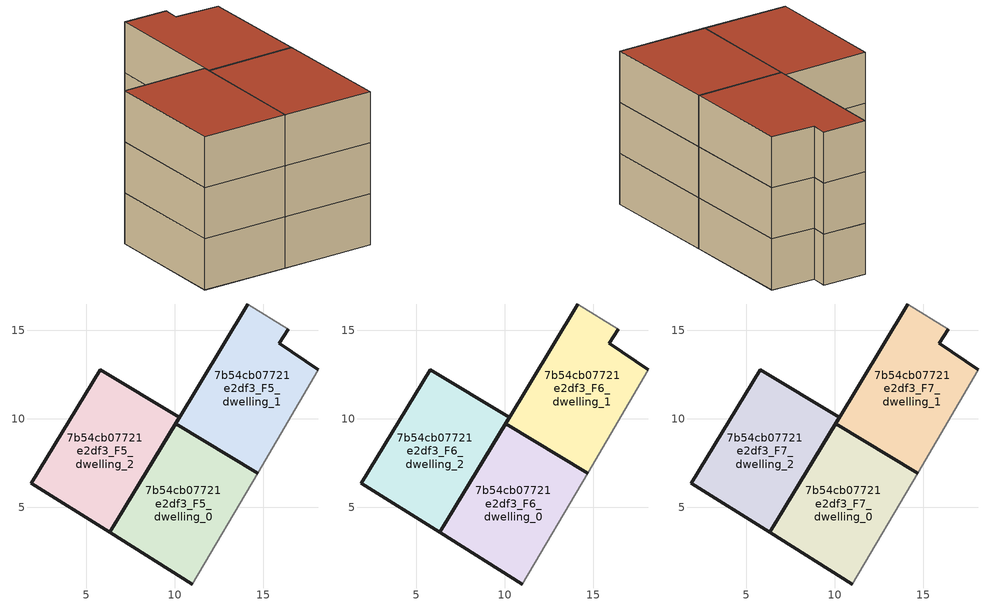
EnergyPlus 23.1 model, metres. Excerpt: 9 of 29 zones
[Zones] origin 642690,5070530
7b54cb07721e2df3_F5_dwelling_0
 floor to 7b54cb07721e2df3_F4_dwelling_0 (EU_floor_Construction): 11,0.66 14.68,6.94 10.05,9.74 6.33,3.59 z15
 wall outside (EU_wall_Construction): 11,0.66 6.33,3.59 10.05,9.74 14.68,6.94 z15:18
 wall adiabatic (EU_wall_Construction): 14.68,6.94 11,0.66 z15:18
7b54cb07721e2df3_F5_dwelling_1
 floor to 7b54cb07721e2df3_F4_dwelling_1 (EU_floor_Construction): 14.68,6.94 18.11,12.77 15.91,14.27 16.41,15.07 14.14,16.5 10.05,9.74 z15
 wall outside (EU_wall_Construction): 16.41,15.07 15.91,14.27 18.11,12.77 / 14.68,6.94 10.05,9.74 14.14,16.5 z15:18
 wall adiabatic (EU_wall_Construction): 18.11,12.77 14.68,6.94 / 14.14,16.5 16.41,15.07 z15:18
7b54cb07721e2df3_F5_dwelling_2
 floor to 7b54cb07721e2df3_F4_dwelling_2 (EU_floor_Construction): 6.33,3.59 10.26,10.08 5.78,12.79 1.89,6.37 z15
 wall outside (EU_wall_Construction): 1.89,6.37 5.78,12.79 10.26,10.08 6.33,3.59 1.89,6.37 z15:18
7b54cb07721e2df3_F6_dwelling_0
 floor to 7b54cb07721e2df3_F5_dwelling_0 (EU_floor_Construction): 11,0.66 14.68,6.94 10.05,9.74 6.33,3.59 z18
 wall outside (EU_wall_Construction): 11,0.66 6.33,3.59 10.05,9.74 14.68,6.94 z18:21
 wall adiabatic (EU_wall_Construction): 14.68,6.94 11,0.66 z18:21
7b54cb07721e2df3_F6_dwelling_1
 floor to 7b54cb07721e2df3_F5_dwelling_1 (EU_floor_Construction): 14.68,6.94 18.11,12.77 15.91,14.27 16.41,15.07 14.14,16.5 10.05,9.74 z18
 wall outside (EU_wall_Construction): 16.41,15.07 15.91,14.27 18.11,12.77 / 14.68,6.94 10.05,9.74 14.14,16.5 z18:21
 wall adiabatic (EU_wall_Construction): 18.11,12.77 14.68,6.94 / 14.14,16.5 16.41,15.07 z18:21
7b54cb07721e2df3_F6_dwelling_2
 floor to 7b54cb07721e2df3_F5_dwelling_2 (EU_floor_Construction): 6.33,3.59 10.26,10.08 5.78,12.79 1.89,6.37 z18
 wall outside (EU_wall_Construction): 1.89,6.37 5.78,12.79 10.26,10.08 6.33,3.59 1.89,6.37 z18:21
7b54cb07721e2df3_F7_dwelling_0
 floor to 7b54cb07721e2df3_F6_dwelling_0 (EU_floor_Construction): 11,0.66 14.68,6.94 10.05,9.74 6.33,3.59 z21
 wall outside (EU_wall_Construction): 11,0.66 6.33,3.59 10.05,9.74 14.68,6.94 z21:24
 wall adiabatic (EU_wall_Construction): 14.68,6.94 11,0.66 z21:24
 roof outside (EU_roof_Construction): 14.68,6.94 11,0.66 6.33,3.59 10.05,9.74 z24
7b54cb07721e2df3_F7_dwelling_1
 floor to 7b54cb07721e2df3_F6_dwelling_1 (EU_floor_Construction): 14.68,6.94 18.11,12.77 15.91,14.27 16.41,15.07 14.14,16.5 10.05,9.74 z21
 wall outside (EU_wall_Construction): 16.41,15.07 15.91,14.27 18.11,12.77 / 14.68,6.94 10.05,9.74 14.14,16.5 z21:24
 wall adiabatic (EU_wall_Construction): 18.11,12.77 14.68,6.94 / 14.14,16.5 16.41,15.07 z21:24
 roof outside (EU_roof_Construction): 16.41,15.07 15.91,14.27 18.11,12.77 14.68,6.94 10.05,9.74 14.14,16.5 z24
7b54cb07721e2df3_F7_dwelling_2
 floor to 7b54cb07721e2df3_F6_dwelling_2 (EU_floor_Construction): 6.33,3.59 10.26,10.08 5.78,12.79 1.89,6.37 z21
 wall outside (EU_wall_Construction): 1.89,6.37 5.78,12.79 10.26,10.08 6.33,3.59 1.89,6.37 z21:24
 roof outside (EU_roof_Construction): 10.26,10.08 6.33,3.59 1.89,6.37 5.78,12.79 z24
[Building]
EU S2 Campaign: North Axis=0; Terrain=City; Solar Distribution=FullExterior
[Site:Location]
Lyon-Bron: Latitude=45.75; Longitude=5; Time Zone=1; Elevation=198
[SizingPeriod:WeatherFileDays]
AnnualSizingPeriod: Begin Month=1; Begin Day of Month=1; End Month=12; End Day of Month=31; Day of Week for Start Day=Monday; Use Weather File Daylight Saving Period=No; Use Weather File Rain and Snow Indicators=No
[MATERIAL]
EU_InternalMass_Material: Roughness=MediumRough; Thickness=0.1; Conductivity=1; Density=1800; Specific Heat=900; Thermal Absorptance=0.9; Solar Absorptance=0.7; Visible Absorptance=0.7
[MATERIAL:NOMASS] Roughness=MediumRough; Thermal Absorptance=0.9; Solar Absorptance=0.7; Visible Absorptance=0.7
Name | Thermal Resistance
EU_wall_NoMass | 0.776494
EU_roof_NoMass | 0.486893
EU_floor_NoMass | 0.421597
[CONSTRUCTION]
EU_wall_Construction: EU_wall_NoMass
EU_roof_Construction: EU_roof_NoMass
EU_floor_Construction: EU_floor_NoMass
EU_InternalMass_Construction: EU_InternalMass_Material
[ZONE] Type=1; Multiplier=1; Ceiling Height=autocalculate; Floor Area=autocalculate; Part of Total Floor Area=Yes
Name | Volume
7b54cb07721e2df3_F5_dwelling_0; 7b54cb07721e2df3_F6_dwelling_0; 7b54cb07721e2df3_F7_dwelling_0 | 118.441
7b54cb07721e2df3_F5_dwelling_1; 7b54cb07721e2df3_F6_dwelling_1; 7b54cb07721e2df3_F7_dwelling_1 | 118.443
7b54cb07721e2df3_F5_dwelling_2; 7b54cb07721e2df3_F6_dwelling_2; 7b54cb07721e2df3_F7_dwelling_2 | 118.442
[INTERNALMASS] Construction=EU_InternalMass_Construction
Name | Zone or ZoneList | Surface Area
7b54cb07721e2df3_F5_dwelling_0_EU_InternalMass | 7b54cb07721e2df3_F5_dwelling_0 | 52.644
7b54cb07721e2df3_F5_dwelling_1_EU_InternalMass | 7b54cb07721e2df3_F5_dwelling_1 | 52.6431
7b54cb07721e2df3_F5_dwelling_2_EU_InternalMass | 7b54cb07721e2df3_F5_dwelling_2 | 52.6416
7b54cb07721e2df3_F6_dwelling_0_EU_InternalMass | 7b54cb07721e2df3_F6_dwelling_0 | 52.644
7b54cb07721e2df3_F6_dwelling_1_EU_InternalMass | 7b54cb07721e2df3_F6_dwelling_1 | 52.6431
7b54cb07721e2df3_F6_dwelling_2_EU_InternalMass | 7b54cb07721e2df3_F6_dwelling_2 | 52.6416
7b54cb07721e2df3_F7_dwelling_0_EU_InternalMass | 7b54cb07721e2df3_F7_dwelling_0 | 52.644
7b54cb07721e2df3_F7_dwelling_1_EU_InternalMass | 7b54cb07721e2df3_F7_dwelling_1 | 52.6431
7b54cb07721e2df3_F7_dwelling_2_EU_InternalMass | 7b54cb07721e2df3_F7_dwelling_2 | 52.6416
[OTHEREQUIPMENT] Fuel Type=Electricity; Design Level Calculation Method=Watts/Area; Power per Zone Floor Area=1; Fraction Latent=0; Fraction Radiant=0; Fraction Lost=0; Carbon Dioxide Generation Rate=0; EndUse Subcategory=EU_Step8_InternalGains
Name | Zone or ZoneList or Space or SpaceList | Schedule
EU_Step8_InternalGain_7b54cb07721e2df3_F5_dwelling_0_f000 | 7b54cb07721e2df3_F5_dwelling_0 | EU_Step8_GainSchedule_7b54cb07721e2df3_F5_dwelling_0_f000
EU_Step8_InternalGain_7b54cb07721e2df3_F5_dwelling_1_f000 | 7b54cb07721e2df3_F5_dwelling_1 | EU_Step8_GainSchedule_7b54cb07721e2df3_F5_dwelling_1_f000
EU_Step8_InternalGain_7b54cb07721e2df3_F5_dwelling_2_f000 | 7b54cb07721e2df3_F5_dwelling_2 | EU_Step8_GainSchedule_7b54cb07721e2df3_F5_dwelling_2_f000
EU_Step8_InternalGain_7b54cb07721e2df3_F6_dwelling_0_f000 | 7b54cb07721e2df3_F6_dwelling_0 | EU_Step8_GainSchedule_7b54cb07721e2df3_F6_dwelling_0_f000
EU_Step8_InternalGain_7b54cb07721e2df3_F6_dwelling_1_f000 | 7b54cb07721e2df3_F6_dwelling_1 | EU_Step8_GainSchedule_7b54cb07721e2df3_F6_dwelling_1_f000
EU_Step8_InternalGain_7b54cb07721e2df3_F6_dwelling_2_f000 | 7b54cb07721e2df3_F6_dwelling_2 | EU_Step8_GainSchedule_7b54cb07721e2df3_F6_dwelling_2_f000
EU_Step8_InternalGain_7b54cb07721e2df3_F7_dwelling_0_f000 | 7b54cb07721e2df3_F7_dwelling_0 | EU_Step8_GainSchedule_7b54cb07721e2df3_F7_dwelling_0_f000
EU_Step8_InternalGain_7b54cb07721e2df3_F7_dwelling_1_f000 | 7b54cb07721e2df3_F7_dwelling_1 | EU_Step8_GainSchedule_7b54cb07721e2df3_F7_dwelling_1_f000
EU_Step8_InternalGain_7b54cb07721e2df3_F7_dwelling_2_f000 | 7b54cb07721e2df3_F7_dwelling_2 | EU_Step8_GainSchedule_7b54cb07721e2df3_F7_dwelling_2_f000
[ZONEVENTILATION:DESIGNFLOWRATE] Schedule=EU_AlwaysOn; Design Flow Rate Calculation Method=AirChanges/Hour; Air Changes per Hour=0.693814; Ventilation Type=Natural; Fan Pressure Rise=0; Fan Total Efficiency=1; Constant Term Coefficient=1; Temperature Term Coefficient=0; Velocity Term Coefficient=0; Velocity Squared Term Coefficient=0; Minimum Indoor Temperature=-100; Maximum Indoor Temperature=100; Delta Temperature=-100; Minimum Outdoor Temperature=-100; Maximum Outdoor Temperature=100; Maximum Wind Speed=40
Name | Zone or ZoneList or Space or SpaceList
EU_ConstantAir_7b54cb07721e2df3_F5_dwelling_0 | 7b54cb07721e2df3_F5_dwelling_0
EU_ConstantAir_7b54cb07721e2df3_F5_dwelling_1 | 7b54cb07721e2df3_F5_dwelling_1
EU_ConstantAir_7b54cb07721e2df3_F5_dwelling_2 | 7b54cb07721e2df3_F5_dwelling_2
EU_ConstantAir_7b54cb07721e2df3_F6_dwelling_0 | 7b54cb07721e2df3_F6_dwelling_0
EU_ConstantAir_7b54cb07721e2df3_F6_dwelling_1 | 7b54cb07721e2df3_F6_dwelling_1
EU_ConstantAir_7b54cb07721e2df3_F6_dwelling_2 | 7b54cb07721e2df3_F6_dwelling_2
EU_ConstantAir_7b54cb07721e2df3_F7_dwelling_0 | 7b54cb07721e2df3_F7_dwelling_0
EU_ConstantAir_7b54cb07721e2df3_F7_dwelling_1 | 7b54cb07721e2df3_F7_dwelling_1
EU_ConstantAir_7b54cb07721e2df3_F7_dwelling_2 | 7b54cb07721e2df3_F7_dwelling_2
[HVACTEMPLATE:THERMOSTAT] Constant Heating Setpoint=20; Constant Cooling Setpoint=50
EU_HeatOnly_7b54cb07721e2df3_F1_dwelling_1; EU_HeatOnly_7b54cb07721e2df3_F1_dwelling_2; EU_HeatOnly_7b54cb07721e2df3_F1_dwelling_3; EU_HeatOnly_7b54cb07721e2df3_F2_dwelling_0; EU_HeatOnly_7b54cb07721e2df3_F2_dwelling_1; EU_HeatOnly_7b54cb07721e2df3_F2_dwelling_2; EU_HeatOnly_7b54cb07721e2df3_F2_dwelling_3; EU_HeatOnly_7b54cb07721e2df3_F3_dwelling_0; EU_HeatOnly_7b54cb07721e2df3_F3_dwelling_1; EU_HeatOnly_7b54cb07721e2df3_F3_dwelling_2; EU_HeatOnly_7b54cb07721e2df3_F3_dwelling_3; EU_HeatOnly_7b54cb07721e2df3_F4_dwelling_0; EU_HeatOnly_7b54cb07721e2df3_F4_dwelling_1; EU_HeatOnly_7b54cb07721e2df3_F4_dwelling_2; EU_HeatOnly_7b54cb07721e2df3_F4_dwelling_3; EU_HeatOnly_7b54cb07721e2df3_F5_dwelling_0; EU_HeatOnly_7b54cb07721e2df3_F5_dwelling_1; EU_HeatOnly_7b54cb07721e2df3_F5_dwelling_2; EU_HeatOnly_7b54cb07721e2df3_F6_dwelling_0; EU_HeatOnly_7b54cb07721e2df3_F6_dwelling_1; EU_HeatOnly_7b54cb07721e2df3_F6_dwelling_2; EU_HeatOnly_7b54cb07721e2df3_F7_dwelling_0; EU_HeatOnly_7b54cb07721e2df3_F7_dwelling_1; EU_HeatOnly_7b54cb07721e2df3_F7_dwelling_2
[HVACTEMPLATE:ZONE:IDEALLOADSAIRSYSTEM] System Availability Schedule=EU_AlwaysOn; Maximum Heating Supply Air Temperature=50; Minimum Cooling Supply Air Temperature=13; Maximum Heating Supply Air Humidity Ratio=0.0156; Minimum Cooling Supply Air Humidity Ratio=0.0077; Heating Limit=NoLimit; Cooling Limit=NoLimit; Heating Availability Schedule=EU_AlwaysOn; Cooling Availability Schedule=EU_CoolingOff; Dehumidification Control Type=ConstantSensibleHeatRatio; Cooling Sensible Heat Ratio=0.7; Dehumidification Setpoint=60; Humidification Control Type=None; Humidification Setpoint=30; Outdoor Air Method=None; Outdoor Air Flow Rate per Person=0.00944; Outdoor Air Flow Rate per Zone Floor Area=0; Outdoor Air Flow Rate per Zone=0; Demand Controlled Ventilation Type=None; Outdoor Air Economizer Type=NoEconomizer; Heat Recovery Type=None; Sensible Heat Recovery Effectiveness=0.7; Latent Heat Recovery Effectiveness=0.65
Name | Template Thermostat
7b54cb07721e2df3_F5_dwelling_0 | EU_HeatOnly_7b54cb07721e2df3_F5_dwelling_0
7b54cb07721e2df3_F5_dwelling_1 | EU_HeatOnly_7b54cb07721e2df3_F5_dwelling_1
7b54cb07721e2df3_F5_dwelling_2 | EU_HeatOnly_7b54cb07721e2df3_F5_dwelling_2
7b54cb07721e2df3_F6_dwelling_0 | EU_HeatOnly_7b54cb07721e2df3_F6_dwelling_0
7b54cb07721e2df3_F6_dwelling_1 | EU_HeatOnly_7b54cb07721e2df3_F6_dwelling_1
7b54cb07721e2df3_F6_dwelling_2 | EU_HeatOnly_7b54cb07721e2df3_F6_dwelling_2
7b54cb07721e2df3_F7_dwelling_0 | EU_HeatOnly_7b54cb07721e2df3_F7_dwelling_0
7b54cb07721e2df3_F7_dwelling_1 | EU_HeatOnly_7b54cb07721e2df3_F7_dwelling_1
7b54cb07721e2df3_F7_dwelling_2 | EU_HeatOnly_7b54cb07721e2df3_F7_dwelling_2
[SIZING:ZONE] Zone Cooling Design Supply Air Temperature Input Method=SupplyAirTemperature; Zone Cooling Design Supply Air Temperature=13; Zone Heating Design Supply Air Temperature Input Method=SupplyAirTemperature; Zone Heating Design Supply Air Temperature=50; Zone Cooling Design Supply Air Humidity Ratio=0.008; Zone Heating Design Supply Air Humidity Ratio=0.008; Cooling Design Air Flow Method=DesignDay; Cooling Design Air Flow Rate=0; Cooling Minimum Air Flow per Zone Floor Area=0.000762; Cooling Minimum Air Flow=0; Cooling Minimum Air Flow Fraction=0.2; Heating Design Air Flow Method=DesignDay; Heating Design Air Flow Rate=0; Heating Maximum Air Flow per Zone Floor Area=0.002032; Heating Maximum Air Flow=0.141576; Heating Maximum Air Flow Fraction=0.3; Account for Dedicated Outdoor Air System=No; Dedicated Outdoor Air System Control Strategy=NeutralSupplyAir; Dedicated Outdoor Air Low Setpoint Temperature for Design=autosize; Dedicated Outdoor Air High Setpoint Temperature for Design=autosize; Zone Load Sizing Method=Sensible Load Only No Latent Load; Zone Latent Cooling Design Supply Air Humidity Ratio Input Method=HumidityRatioDifference; Zone Cooling Design Supply Air Humidity Ratio Difference=0.005; Zone Latent Heating Design Supply Air Humidity Ratio Input Method=HumidityRatioDifference; Zone Humidification Design Supply Air Humidity Ratio Difference=0.005
7b54cb07721e2df3_F5_dwelling_0; 7b54cb07721e2df3_F5_dwelling_1; 7b54cb07721e2df3_F5_dwelling_2; 7b54cb07721e2df3_F6_dwelling_0; 7b54cb07721e2df3_F6_dwelling_1; 7b54cb07721e2df3_F6_dwelling_2; 7b54cb07721e2df3_F7_dwelling_0; 7b54cb07721e2df3_F7_dwelling_1; 7b54cb07721e2df3_F7_dwelling_2
[SCHEDULE:CONSTANT]
Name | Hourly Value
EU_AlwaysOn | 1
EU_CoolingOff | 0
[SCHEDULE:FILE] Column Number=1; Rows to Skip at Top=0; Number of Hours of Data=8760; Column Separator=Comma; Interpolate to Timestep=No; Minutes per Item=60; Adjust Schedule for Daylight Savings=Yes
Name | File
EU_Step8_GainSchedule_7b54cb07721e2df3_F5_dwelling_0_f000 | ../../schedules/7b54cb07721e2df3/7b54cb07721e2df3_F5_dwelling_0_f000_gain.csv
EU_Step8_GainSchedule_7b54cb07721e2df3_F5_dwelling_1_f000 | ../../schedules/7b54cb07721e2df3/7b54cb07721e2df3_F5_dwelling_1_f000_gain.csv
EU_Step8_GainSchedule_7b54cb07721e2df3_F5_dwelling_2_f000 | ../../schedules/7b54cb07721e2df3/7b54cb07721e2df3_F5_dwelling_2_f000_gain.csv
EU_Step8_GainSchedule_7b54cb07721e2df3_F6_dwelling_0_f000 | ../../schedules/7b54cb07721e2df3/7b54cb07721e2df3_F6_dwelling_0_f000_gain.csv
EU_Step8_GainSchedule_7b54cb07721e2df3_F6_dwelling_1_f000 | ../../schedules/7b54cb07721e2df3/7b54cb07721e2df3_F6_dwelling_1_f000_gain.csv
EU_Step8_GainSchedule_7b54cb07721e2df3_F6_dwelling_2_f000 | ../../schedules/7b54cb07721e2df3/7b54cb07721e2df3_F6_dwelling_2_f000_gain.csv
EU_Step8_GainSchedule_7b54cb07721e2df3_F7_dwelling_0_f000 | ../../schedules/7b54cb07721e2df3/7b54cb07721e2df3_F7_dwelling_0_f000_gain.csv
EU_Step8_GainSchedule_7b54cb07721e2df3_F7_dwelling_1_f000 | ../../schedules/7b54cb07721e2df3/7b54cb07721e2df3_F7_dwelling_1_f000_gain.csv
EU_Step8_GainSchedule_7b54cb07721e2df3_F7_dwelling_2_f000 | ../../schedules/7b54cb07721e2df3/7b54cb07721e2df3_F7_dwelling_2_f000_gain.csv
